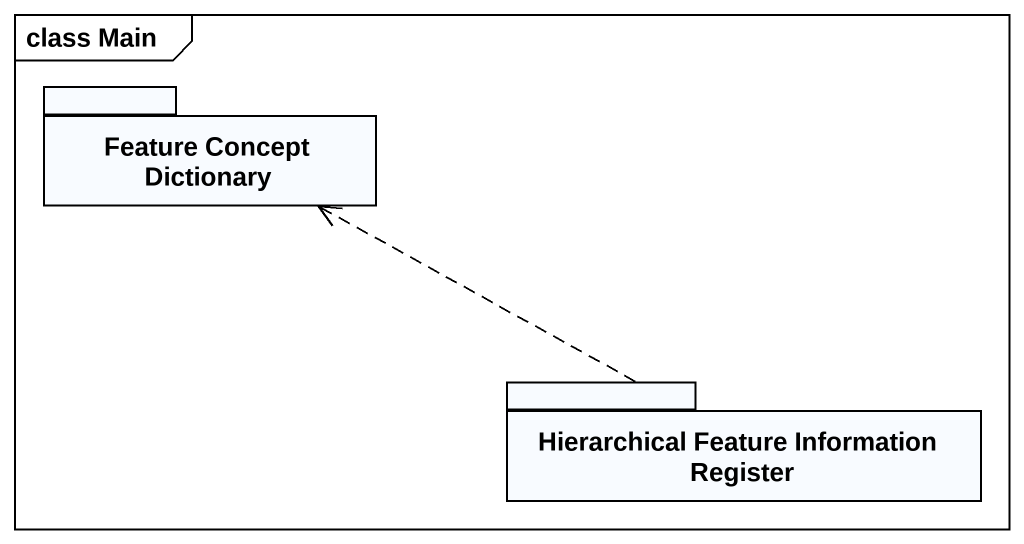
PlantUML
@startuml
mainframe class Main
package "Feature Concept Dictionary" as Feature_Concept_Dictionary {
}
package "Hierarchical Feature Information Register" as Hierarchical_Feature {
}
Hierarchical_Feature .left.> Feature_Concept_Dictionary
@enduml
